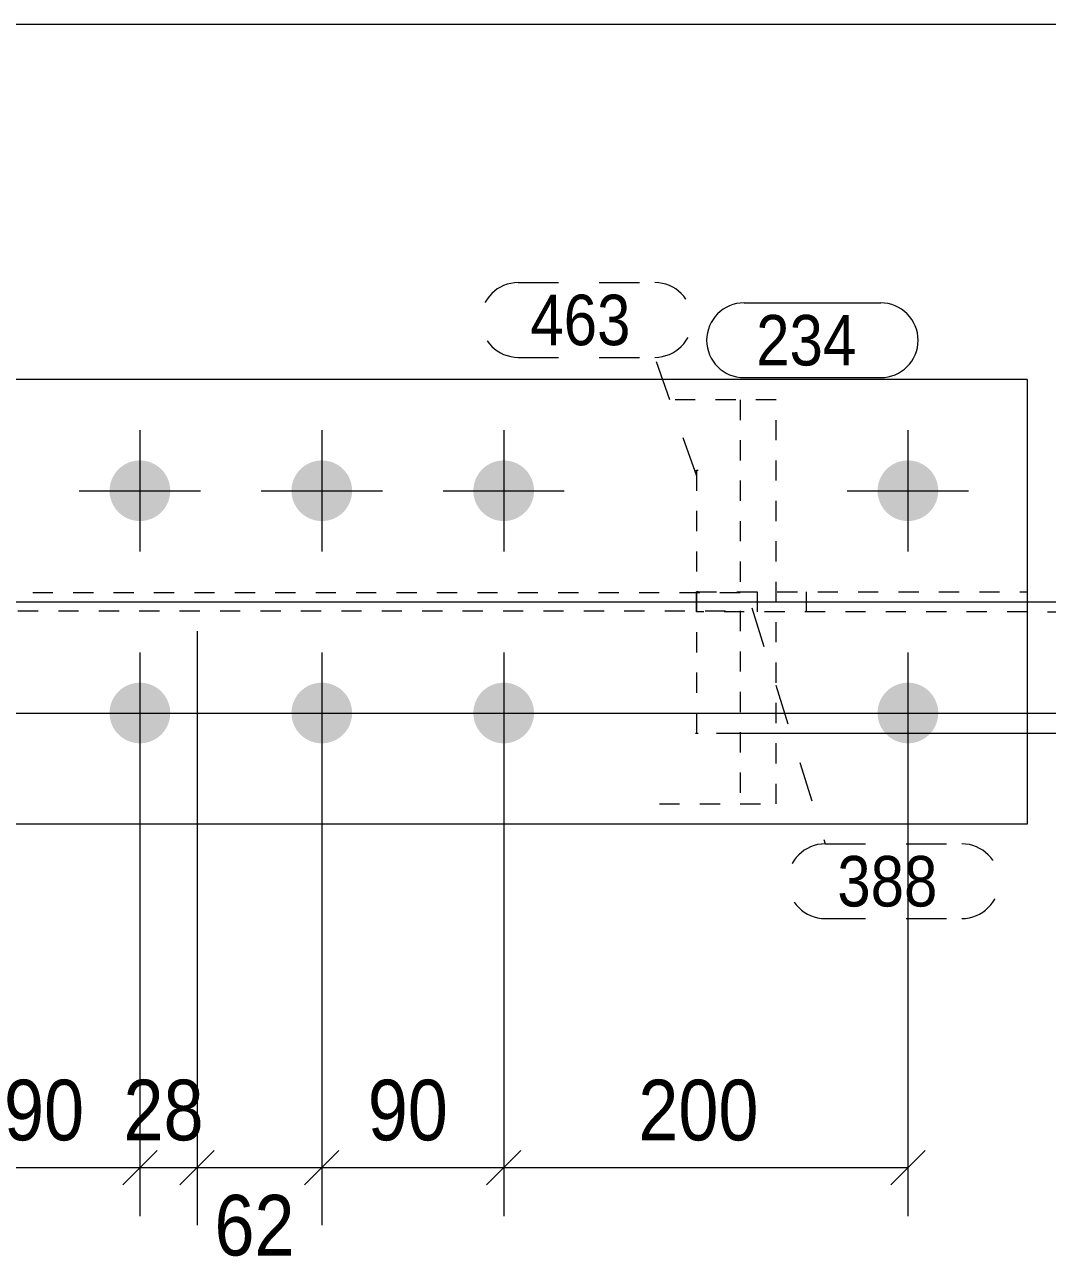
# Model space of a CAD drawing. Header units: millimetres. Extents: x 2 to 579, y 1 to 825.
# Drawn here: x 276.9 to 327.5, y 764 to 825 of the extents above; entities that cross this region are included whole.
import ezdxf

# ---------------------------------------------------------------- set-up
doc = ezdxf.new("R2010")
doc.units = ezdxf.units.MM
for name, pattern in [('XKITLINE00', [0]), ('XKITLINE01', [4, 1, -1, 1, -1]), ('XKITLINE02', [4, 2, -2]), ('XKITLINE03', [6, 3, -1, 1, -1])]:
    doc.linetypes.add(name, pattern=pattern)
for name, color, linetype, lineweight in [('Bolt', 3, 'Continuous', 0), ('Dimensions', 7, 'Continuous', 0), ('DrawingSheet', 5, 'Continuous', 0), ('Part', 2, 'Continuous', 0), ('PartMark', 7, 'Continuous', 0)]:
    doc.layers.add(name, color=color, linetype=linetype, lineweight=lineweight)
doc.styles.add('ARIAL', font='ARIAL.TTF')

# ---------------------------------------------------------------- blocks, each defined once
blk = doc.blocks.new('*A92')
at = {"layer": 'Bolt'}
for points in [[(282.608, 803.43), (282.645, 803.428), (282.681, 803.426), (282.718, 803.423), (282.755, 803.419), (282.791, 803.414), (282.827, 803.408), (282.864, 803.401), (282.9, 803.394), (282.935, 803.385), (282.971, 803.376), (283.006, 803.366), (283.041, 803.355), (283.076, 803.343), (283.111, 803.33), (283.145, 803.316), (283.179, 803.302), (283.212, 803.286), (283.245, 803.27), (283.278, 803.253), (283.31, 803.235), (283.342, 803.217), (283.373, 803.198), (283.404, 803.177), (283.435, 803.157), (283.465, 803.135), (283.494, 803.113), (283.523, 803.09), (283.551, 803.066), (283.578, 803.042), (283.605, 803.017), (283.632, 802.991), (283.657, 802.965), (283.682, 802.938), (283.707, 802.91), (283.73, 802.882), (283.753, 802.853), (283.776, 802.824), (283.797, 802.794), (283.818, 802.764), (283.838, 802.733), (283.858, 802.701), (283.876, 802.67), (283.894, 802.637), (283.911, 802.605), (283.927, 802.572), (283.942, 802.538), (283.957, 802.504), (283.97, 802.47), (283.983, 802.436), (283.995, 802.401), (284.006, 802.366), (284.017, 802.33), (284.026, 802.295), (284.035, 802.259), (284.042, 802.223), (284.049, 802.187), (284.055, 802.15), (284.06, 802.114), (284.064, 802.077), (284.067, 802.041), (284.069, 802.004), (284.07, 801.967), (284.071, 801.93), (284.07, 801.893), (284.069, 801.857), (284.067, 801.82), (284.064, 801.783), (284.06, 801.747), (284.055, 801.71), (284.049, 801.674), (284.042, 801.638), (284.035, 801.602), (284.026, 801.566), (284.017, 801.53), (284.006, 801.495), (283.995, 801.46), (283.983, 801.425), (283.97, 801.39), (283.957, 801.356), (283.942, 801.322), (283.927, 801.289), (283.911, 801.256), (283.894, 801.223), (283.876, 801.191), (283.858, 801.159), (283.838, 801.128), (283.818, 801.097), (283.797, 801.067), (283.776, 801.037), (283.753, 801.007), (283.73, 800.979), (283.707, 800.951), (283.682, 800.923), (283.657, 800.896), (283.632, 800.87), (283.605, 800.844), (283.578, 800.819), (283.551, 800.794), (283.523, 800.771), (283.494, 800.748), (283.465, 800.725), (283.435, 800.704), (283.404, 800.683), (283.373, 800.663), (283.342, 800.644), (283.31, 800.625), (283.278, 800.607), (283.245, 800.59), (283.212, 800.574), (283.179, 800.559), (283.145, 800.544), (283.111, 800.531), (283.076, 800.518), (283.041, 800.506), (283.006, 800.495), (282.971, 800.485), (282.935, 800.475), (282.9, 800.467), (282.864, 800.459), (282.827, 800.452), (282.791, 800.447), (282.755, 800.442), (282.718, 800.438), (282.681, 800.434), (282.645, 800.432), (282.608, 800.431), (282.571, 800.43), (282.534, 800.431), (282.497, 800.432), (282.461, 800.434), (282.424, 800.438), (282.387, 800.442), (282.351, 800.447), (282.315, 800.452), (282.278, 800.459), (282.242, 800.467), (282.206, 800.475), (282.171, 800.485), (282.136, 800.495), (282.1, 800.506), (282.066, 800.518), (282.031, 800.531), (281.997, 800.544), (281.963, 800.559), (281.93, 800.574), (281.897, 800.59), (281.864, 800.607), (281.832, 800.625), (281.8, 800.644), (281.768, 800.663), (281.738, 800.683), (281.707, 800.704), (281.677, 800.725), (281.648, 800.748), (281.619, 800.771), (281.591, 800.794), (281.564, 800.819), (281.537, 800.844), (281.51, 800.87), (281.485, 800.896), (281.46, 800.923), (281.435, 800.951), (281.411, 800.979), (281.388, 801.007), (281.366, 801.037), (281.345, 801.067), (281.324, 801.097), (281.304, 801.128), (281.284, 801.159), (281.266, 801.191), (281.248, 801.223), (281.231, 801.256), (281.215, 801.289), (281.2, 801.322), (281.185, 801.356), (281.171, 801.39), (281.159, 801.425), (281.147, 801.46), (281.136, 801.495), (281.125, 801.53), (281.116, 801.566), (281.107, 801.602), (281.1, 801.638), (281.093, 801.674), (281.087, 801.71), (281.082, 801.747), (281.078, 801.783), (281.075, 801.82), (281.073, 801.857), (281.071, 801.893), (281.071, 801.93), (281.071, 801.967), (281.073, 802.004), (281.075, 802.041), (281.078, 802.077), (281.082, 802.114), (281.087, 802.15), (281.093, 802.187), (281.1, 802.223), (281.107, 802.259), (281.116, 802.295), (281.125, 802.33), (281.136, 802.366), (281.147, 802.401), (281.159, 802.436), (281.171, 802.47), (281.185, 802.504), (281.2, 802.538), (281.215, 802.572), (281.231, 802.605), (281.248, 802.637), (281.266, 802.67), (281.284, 802.701), (281.304, 802.733), (281.324, 802.764), (281.345, 802.794), (281.366, 802.824), (281.388, 802.853), (281.411, 802.882), (281.435, 802.91), (281.46, 802.938), (281.485, 802.965), (281.51, 802.991), (281.537, 803.017), (281.564, 803.042), (281.591, 803.066), (281.619, 803.09), (281.648, 803.113), (281.677, 803.135), (281.707, 803.157), (281.738, 803.177), (281.768, 803.198), (281.8, 803.217), (281.832, 803.235), (281.864, 803.253), (281.897, 803.27), (281.93, 803.286), (281.963, 803.302), (281.997, 803.316), (282.031, 803.33), (282.066, 803.343), (282.1, 803.355), (282.136, 803.366), (282.171, 803.376), (282.206, 803.385), (282.242, 803.394), (282.278, 803.401), (282.315, 803.408), (282.351, 803.414), (282.387, 803.419), (282.424, 803.423), (282.461, 803.426), (282.497, 803.428), (282.534, 803.43), (282.571, 803.43)], [(291.608, 803.43), (291.645, 803.428), (291.681, 803.426), (291.718, 803.423), (291.755, 803.419), (291.791, 803.414), (291.827, 803.408), (291.864, 803.401), (291.9, 803.394), (291.935, 803.385), (291.971, 803.376), (292.006, 803.366), (292.041, 803.355), (292.076, 803.343), (292.111, 803.33), (292.145, 803.316), (292.179, 803.302), (292.212, 803.286), (292.245, 803.27), (292.278, 803.253), (292.31, 803.235), (292.342, 803.217), (292.373, 803.198), (292.404, 803.177), (292.435, 803.157), (292.465, 803.135), (292.494, 803.113), (292.523, 803.09), (292.551, 803.066), (292.578, 803.042), (292.605, 803.017), (292.632, 802.991), (292.657, 802.965), (292.682, 802.938), (292.707, 802.91), (292.73, 802.882), (292.753, 802.853), (292.776, 802.824), (292.797, 802.794), (292.818, 802.764), (292.838, 802.733), (292.858, 802.701), (292.876, 802.67), (292.894, 802.637), (292.911, 802.605), (292.927, 802.572), (292.942, 802.538), (292.957, 802.504), (292.97, 802.47), (292.983, 802.436), (292.995, 802.401), (293.006, 802.366), (293.017, 802.33), (293.026, 802.295), (293.035, 802.259), (293.042, 802.223), (293.049, 802.187), (293.055, 802.15), (293.06, 802.114), (293.064, 802.077), (293.067, 802.041), (293.069, 802.004), (293.07, 801.967), (293.071, 801.93), (293.07, 801.893), (293.069, 801.857), (293.067, 801.82), (293.064, 801.783), (293.06, 801.747), (293.055, 801.71), (293.049, 801.674), (293.042, 801.638), (293.035, 801.602), (293.026, 801.566), (293.017, 801.53), (293.006, 801.495), (292.995, 801.46), (292.983, 801.425), (292.97, 801.39), (292.957, 801.356), (292.942, 801.322), (292.927, 801.289), (292.911, 801.256), (292.894, 801.223), (292.876, 801.191), (292.858, 801.159), (292.838, 801.128), (292.818, 801.097), (292.797, 801.067), (292.776, 801.037), (292.753, 801.007), (292.73, 800.979), (292.707, 800.951), (292.682, 800.923), (292.657, 800.896), (292.632, 800.87), (292.605, 800.844), (292.578, 800.819), (292.551, 800.794), (292.523, 800.771), (292.494, 800.748), (292.465, 800.725), (292.435, 800.704), (292.404, 800.683), (292.373, 800.663), (292.342, 800.644), (292.31, 800.625), (292.278, 800.607), (292.245, 800.59), (292.212, 800.574), (292.179, 800.559), (292.145, 800.544), (292.111, 800.531), (292.076, 800.518), (292.041, 800.506), (292.006, 800.495), (291.971, 800.485), (291.935, 800.475), (291.9, 800.467), (291.864, 800.459), (291.827, 800.452), (291.791, 800.447), (291.755, 800.442), (291.718, 800.438), (291.681, 800.434), (291.645, 800.432), (291.608, 800.431), (291.571, 800.43), (291.534, 800.431), (291.497, 800.432), (291.461, 800.434), (291.424, 800.438), (291.387, 800.442), (291.351, 800.447), (291.315, 800.452), (291.278, 800.459), (291.242, 800.467), (291.206, 800.475), (291.171, 800.485), (291.136, 800.495), (291.1, 800.506), (291.066, 800.518), (291.031, 800.531), (290.997, 800.544), (290.963, 800.559), (290.93, 800.574), (290.897, 800.59), (290.864, 800.607), (290.832, 800.625), (290.8, 800.644), (290.768, 800.663), (290.738, 800.683), (290.707, 800.704), (290.677, 800.725), (290.648, 800.748), (290.619, 800.771), (290.591, 800.794), (290.564, 800.819), (290.537, 800.844), (290.51, 800.87), (290.485, 800.896), (290.46, 800.923), (290.435, 800.951), (290.411, 800.979), (290.388, 801.007), (290.366, 801.037), (290.345, 801.067), (290.324, 801.097), (290.304, 801.128), (290.284, 801.159), (290.266, 801.191), (290.248, 801.223), (290.231, 801.256), (290.215, 801.289), (290.2, 801.322), (290.185, 801.356), (290.171, 801.39), (290.159, 801.425), (290.147, 801.46), (290.136, 801.495), (290.125, 801.53), (290.116, 801.566), (290.107, 801.602), (290.1, 801.638), (290.093, 801.674), (290.087, 801.71), (290.082, 801.747), (290.078, 801.783), (290.075, 801.82), (290.073, 801.857), (290.071, 801.893), (290.071, 801.93), (290.071, 801.967), (290.073, 802.004), (290.075, 802.041), (290.078, 802.077), (290.082, 802.114), (290.087, 802.15), (290.093, 802.187), (290.1, 802.223), (290.107, 802.259), (290.116, 802.295), (290.125, 802.33), (290.136, 802.366), (290.147, 802.401), (290.159, 802.436), (290.171, 802.47), (290.185, 802.504), (290.2, 802.538), (290.215, 802.572), (290.231, 802.605), (290.248, 802.637), (290.266, 802.67), (290.284, 802.701), (290.304, 802.733), (290.324, 802.764), (290.345, 802.794), (290.366, 802.824), (290.388, 802.853), (290.411, 802.882), (290.435, 802.91), (290.46, 802.938), (290.485, 802.965), (290.51, 802.991), (290.537, 803.017), (290.564, 803.042), (290.591, 803.066), (290.619, 803.09), (290.648, 803.113), (290.677, 803.135), (290.707, 803.157), (290.738, 803.177), (290.768, 803.198), (290.8, 803.217), (290.832, 803.235), (290.864, 803.253), (290.897, 803.27), (290.93, 803.286), (290.963, 803.302), (290.997, 803.316), (291.031, 803.33), (291.066, 803.343), (291.1, 803.355), (291.136, 803.366), (291.171, 803.376), (291.206, 803.385), (291.242, 803.394), (291.278, 803.401), (291.315, 803.408), (291.351, 803.414), (291.387, 803.419), (291.424, 803.423), (291.461, 803.426), (291.497, 803.428), (291.534, 803.43), (291.571, 803.43)], [(300.608, 803.43), (300.645, 803.428), (300.681, 803.426), (300.718, 803.423), (300.755, 803.419), (300.791, 803.414), (300.827, 803.408), (300.864, 803.401), (300.9, 803.394), (300.935, 803.385), (300.971, 803.376), (301.006, 803.366), (301.041, 803.355), (301.076, 803.343), (301.111, 803.33), (301.145, 803.316), (301.179, 803.302), (301.212, 803.286), (301.245, 803.27), (301.278, 803.253), (301.31, 803.235), (301.342, 803.217), (301.373, 803.198), (301.404, 803.177), (301.435, 803.157), (301.465, 803.135), (301.494, 803.113), (301.523, 803.09), (301.551, 803.066), (301.578, 803.042), (301.605, 803.017), (301.632, 802.991), (301.657, 802.965), (301.682, 802.938), (301.707, 802.91), (301.73, 802.882), (301.753, 802.853), (301.776, 802.824), (301.797, 802.794), (301.818, 802.764), (301.838, 802.733), (301.858, 802.701), (301.876, 802.67), (301.894, 802.637), (301.911, 802.605), (301.927, 802.572), (301.942, 802.538), (301.957, 802.504), (301.97, 802.47), (301.983, 802.436), (301.995, 802.401), (302.006, 802.366), (302.017, 802.33), (302.026, 802.295), (302.035, 802.259), (302.042, 802.223), (302.049, 802.187), (302.055, 802.15), (302.06, 802.114), (302.064, 802.077), (302.067, 802.041), (302.069, 802.004), (302.07, 801.967), (302.071, 801.93), (302.07, 801.893), (302.069, 801.857), (302.067, 801.82), (302.064, 801.783), (302.06, 801.747), (302.055, 801.71), (302.049, 801.674), (302.042, 801.638), (302.035, 801.602), (302.026, 801.566), (302.017, 801.53), (302.006, 801.495), (301.995, 801.46), (301.983, 801.425), (301.97, 801.39), (301.957, 801.356), (301.942, 801.322), (301.927, 801.289), (301.911, 801.256), (301.894, 801.223), (301.876, 801.191), (301.858, 801.159), (301.838, 801.128), (301.818, 801.097), (301.797, 801.067), (301.776, 801.037), (301.753, 801.007), (301.73, 800.979), (301.707, 800.951), (301.682, 800.923), (301.657, 800.896), (301.632, 800.87), (301.605, 800.844), (301.578, 800.819), (301.551, 800.794), (301.523, 800.771), (301.494, 800.748), (301.465, 800.725), (301.435, 800.704), (301.404, 800.683), (301.373, 800.663), (301.342, 800.644), (301.31, 800.625), (301.278, 800.607), (301.245, 800.59), (301.212, 800.574), (301.179, 800.559), (301.145, 800.544), (301.111, 800.531), (301.076, 800.518), (301.041, 800.506), (301.006, 800.495), (300.971, 800.485), (300.935, 800.475), (300.9, 800.467), (300.864, 800.459), (300.827, 800.452), (300.791, 800.447), (300.755, 800.442), (300.718, 800.438), (300.681, 800.434), (300.645, 800.432), (300.608, 800.431), (300.571, 800.43), (300.534, 800.431), (300.497, 800.432), (300.461, 800.434), (300.424, 800.438), (300.387, 800.442), (300.351, 800.447), (300.315, 800.452), (300.278, 800.459), (300.242, 800.467), (300.206, 800.475), (300.171, 800.485), (300.136, 800.495), (300.1, 800.506), (300.066, 800.518), (300.031, 800.531), (299.997, 800.544), (299.963, 800.559), (299.93, 800.574), (299.897, 800.59), (299.864, 800.607), (299.832, 800.625), (299.8, 800.644), (299.768, 800.663), (299.738, 800.683), (299.707, 800.704), (299.677, 800.725), (299.648, 800.748), (299.619, 800.771), (299.591, 800.794), (299.564, 800.819), (299.537, 800.844), (299.51, 800.87), (299.485, 800.896), (299.46, 800.923), (299.435, 800.951), (299.411, 800.979), (299.388, 801.007), (299.366, 801.037), (299.345, 801.067), (299.324, 801.097), (299.304, 801.128), (299.284, 801.159), (299.266, 801.191), (299.248, 801.223), (299.231, 801.256), (299.215, 801.289), (299.2, 801.322), (299.185, 801.356), (299.171, 801.39), (299.159, 801.425), (299.147, 801.46), (299.136, 801.495), (299.125, 801.53), (299.116, 801.566), (299.107, 801.602), (299.1, 801.638), (299.093, 801.674), (299.087, 801.71), (299.082, 801.747), (299.078, 801.783), (299.075, 801.82), (299.073, 801.857), (299.071, 801.893), (299.071, 801.93), (299.071, 801.967), (299.073, 802.004), (299.075, 802.041), (299.078, 802.077), (299.082, 802.114), (299.087, 802.15), (299.093, 802.187), (299.1, 802.223), (299.107, 802.259), (299.116, 802.295), (299.125, 802.33), (299.136, 802.366), (299.147, 802.401), (299.159, 802.436), (299.171, 802.47), (299.185, 802.504), (299.2, 802.538), (299.215, 802.572), (299.231, 802.605), (299.248, 802.637), (299.266, 802.67), (299.284, 802.701), (299.304, 802.733), (299.324, 802.764), (299.345, 802.794), (299.366, 802.824), (299.388, 802.853), (299.411, 802.882), (299.435, 802.91), (299.46, 802.938), (299.485, 802.965), (299.51, 802.991), (299.537, 803.017), (299.564, 803.042), (299.591, 803.066), (299.619, 803.09), (299.648, 803.113), (299.677, 803.135), (299.707, 803.157), (299.738, 803.177), (299.768, 803.198), (299.8, 803.217), (299.832, 803.235), (299.864, 803.253), (299.897, 803.27), (299.93, 803.286), (299.963, 803.302), (299.997, 803.316), (300.031, 803.33), (300.066, 803.343), (300.1, 803.355), (300.136, 803.366), (300.171, 803.376), (300.206, 803.385), (300.242, 803.394), (300.278, 803.401), (300.315, 803.408), (300.351, 803.414), (300.387, 803.419), (300.424, 803.423), (300.461, 803.426), (300.497, 803.428), (300.534, 803.43), (300.571, 803.43)], [(320.608, 803.43), (320.645, 803.428), (320.681, 803.426), (320.718, 803.423), (320.755, 803.419), (320.791, 803.414), (320.827, 803.408), (320.864, 803.401), (320.9, 803.394), (320.935, 803.385), (320.971, 803.376), (321.006, 803.366), (321.041, 803.355), (321.076, 803.343), (321.111, 803.33), (321.145, 803.316), (321.179, 803.302), (321.212, 803.286), (321.245, 803.27), (321.278, 803.253), (321.31, 803.235), (321.342, 803.217), (321.373, 803.198), (321.404, 803.177), (321.435, 803.157), (321.465, 803.135), (321.494, 803.113), (321.523, 803.09), (321.551, 803.066), (321.578, 803.042), (321.605, 803.017), (321.632, 802.991), (321.657, 802.965), (321.682, 802.938), (321.707, 802.91), (321.73, 802.882), (321.753, 802.853), (321.776, 802.824), (321.797, 802.794), (321.818, 802.764), (321.838, 802.733), (321.858, 802.701), (321.876, 802.67), (321.894, 802.637), (321.911, 802.605), (321.927, 802.572), (321.942, 802.538), (321.957, 802.504), (321.97, 802.47), (321.983, 802.436), (321.995, 802.401), (322.006, 802.366), (322.017, 802.33), (322.026, 802.295), (322.035, 802.259), (322.042, 802.223), (322.049, 802.187), (322.055, 802.15), (322.06, 802.114), (322.064, 802.077), (322.067, 802.041), (322.069, 802.004), (322.07, 801.967), (322.071, 801.93), (322.07, 801.893), (322.069, 801.857), (322.067, 801.82), (322.064, 801.783), (322.06, 801.747), (322.055, 801.71), (322.049, 801.674), (322.042, 801.638), (322.035, 801.602), (322.026, 801.566), (322.017, 801.53), (322.006, 801.495), (321.995, 801.46), (321.983, 801.425), (321.97, 801.39), (321.957, 801.356), (321.942, 801.322), (321.927, 801.289), (321.911, 801.256), (321.894, 801.223), (321.876, 801.191), (321.858, 801.159), (321.838, 801.128), (321.818, 801.097), (321.797, 801.067), (321.776, 801.037), (321.753, 801.007), (321.73, 800.979), (321.707, 800.951), (321.682, 800.923), (321.657, 800.896), (321.632, 800.87), (321.605, 800.844), (321.578, 800.819), (321.551, 800.794), (321.523, 800.771), (321.494, 800.748), (321.465, 800.725), (321.435, 800.704), (321.404, 800.683), (321.373, 800.663), (321.342, 800.644), (321.31, 800.625), (321.278, 800.607), (321.245, 800.59), (321.212, 800.574), (321.179, 800.559), (321.145, 800.544), (321.111, 800.531), (321.076, 800.518), (321.041, 800.506), (321.006, 800.495), (320.971, 800.485), (320.935, 800.475), (320.9, 800.467), (320.864, 800.459), (320.827, 800.452), (320.791, 800.447), (320.755, 800.442), (320.718, 800.438), (320.681, 800.434), (320.645, 800.432), (320.608, 800.431), (320.571, 800.43), (320.534, 800.431), (320.497, 800.432), (320.461, 800.434), (320.424, 800.438), (320.387, 800.442), (320.351, 800.447), (320.315, 800.452), (320.278, 800.459), (320.242, 800.467), (320.206, 800.475), (320.171, 800.485), (320.136, 800.495), (320.1, 800.506), (320.066, 800.518), (320.031, 800.531), (319.997, 800.544), (319.963, 800.559), (319.93, 800.574), (319.897, 800.59), (319.864, 800.607), (319.832, 800.625), (319.8, 800.644), (319.768, 800.663), (319.738, 800.683), (319.707, 800.704), (319.677, 800.725), (319.648, 800.748), (319.619, 800.771), (319.591, 800.794), (319.564, 800.819), (319.537, 800.844), (319.51, 800.87), (319.485, 800.896), (319.46, 800.923), (319.435, 800.951), (319.411, 800.979), (319.388, 801.007), (319.366, 801.037), (319.345, 801.067), (319.324, 801.097), (319.304, 801.128), (319.284, 801.159), (319.266, 801.191), (319.248, 801.223), (319.231, 801.256), (319.215, 801.289), (319.2, 801.322), (319.185, 801.356), (319.171, 801.39), (319.159, 801.425), (319.147, 801.46), (319.136, 801.495), (319.125, 801.53), (319.116, 801.566), (319.107, 801.602), (319.1, 801.638), (319.093, 801.674), (319.087, 801.71), (319.082, 801.747), (319.078, 801.783), (319.075, 801.82), (319.073, 801.857), (319.071, 801.893), (319.071, 801.93), (319.071, 801.967), (319.073, 802.004), (319.075, 802.041), (319.078, 802.077), (319.082, 802.114), (319.087, 802.15), (319.093, 802.187), (319.1, 802.223), (319.107, 802.259), (319.116, 802.295), (319.125, 802.33), (319.136, 802.366), (319.147, 802.401), (319.159, 802.436), (319.171, 802.47), (319.185, 802.504), (319.2, 802.538), (319.215, 802.572), (319.231, 802.605), (319.248, 802.637), (319.266, 802.67), (319.284, 802.701), (319.304, 802.733), (319.324, 802.764), (319.345, 802.794), (319.366, 802.824), (319.388, 802.853), (319.411, 802.882), (319.435, 802.91), (319.46, 802.938), (319.485, 802.965), (319.51, 802.991), (319.537, 803.017), (319.564, 803.042), (319.591, 803.066), (319.619, 803.09), (319.648, 803.113), (319.677, 803.135), (319.707, 803.157), (319.738, 803.177), (319.768, 803.198), (319.8, 803.217), (319.832, 803.235), (319.864, 803.253), (319.897, 803.27), (319.93, 803.286), (319.963, 803.302), (319.997, 803.316), (320.031, 803.33), (320.066, 803.343), (320.1, 803.355), (320.136, 803.366), (320.171, 803.376), (320.206, 803.385), (320.242, 803.394), (320.278, 803.401), (320.315, 803.408), (320.351, 803.414), (320.387, 803.419), (320.424, 803.423), (320.461, 803.426), (320.497, 803.428), (320.534, 803.43), (320.571, 803.43)], [(282.608, 792.43), (282.645, 792.428), (282.681, 792.426), (282.718, 792.423), (282.755, 792.419), (282.791, 792.414), (282.827, 792.408), (282.864, 792.401), (282.9, 792.394), (282.935, 792.385), (282.971, 792.376), (283.006, 792.366), (283.041, 792.355), (283.076, 792.343), (283.111, 792.33), (283.145, 792.316), (283.179, 792.302), (283.212, 792.286), (283.245, 792.27), (283.278, 792.253), (283.31, 792.235), (283.342, 792.217), (283.373, 792.198), (283.404, 792.177), (283.435, 792.157), (283.465, 792.135), (283.494, 792.113), (283.523, 792.09), (283.551, 792.066), (283.578, 792.042), (283.605, 792.017), (283.632, 791.991), (283.657, 791.965), (283.682, 791.938), (283.707, 791.91), (283.73, 791.882), (283.753, 791.853), (283.776, 791.824), (283.797, 791.794), (283.818, 791.764), (283.838, 791.733), (283.858, 791.701), (283.876, 791.67), (283.894, 791.637), (283.911, 791.605), (283.927, 791.572), (283.942, 791.538), (283.957, 791.504), (283.97, 791.47), (283.983, 791.436), (283.995, 791.401), (284.006, 791.366), (284.017, 791.33), (284.026, 791.295), (284.035, 791.259), (284.042, 791.223), (284.049, 791.187), (284.055, 791.15), (284.06, 791.114), (284.064, 791.077), (284.067, 791.041), (284.069, 791.004), (284.07, 790.967), (284.071, 790.93), (284.07, 790.893), (284.069, 790.857), (284.067, 790.82), (284.064, 790.783), (284.06, 790.747), (284.055, 790.71), (284.049, 790.674), (284.042, 790.638), (284.035, 790.602), (284.026, 790.566), (284.017, 790.53), (284.006, 790.495), (283.995, 790.46), (283.983, 790.425), (283.97, 790.39), (283.957, 790.356), (283.942, 790.322), (283.927, 790.289), (283.911, 790.256), (283.894, 790.223), (283.876, 790.191), (283.858, 790.159), (283.838, 790.128), (283.818, 790.097), (283.797, 790.067), (283.776, 790.037), (283.753, 790.007), (283.73, 789.979), (283.707, 789.951), (283.682, 789.923), (283.657, 789.896), (283.632, 789.87), (283.605, 789.844), (283.578, 789.819), (283.551, 789.794), (283.523, 789.771), (283.494, 789.748), (283.465, 789.725), (283.435, 789.704), (283.404, 789.683), (283.373, 789.663), (283.342, 789.644), (283.31, 789.625), (283.278, 789.607), (283.245, 789.59), (283.212, 789.574), (283.179, 789.559), (283.145, 789.544), (283.111, 789.531), (283.076, 789.518), (283.041, 789.506), (283.006, 789.495), (282.971, 789.485), (282.935, 789.475), (282.9, 789.467), (282.864, 789.459), (282.827, 789.452), (282.791, 789.447), (282.755, 789.442), (282.718, 789.438), (282.681, 789.434), (282.645, 789.432), (282.608, 789.431), (282.571, 789.43), (282.534, 789.431), (282.497, 789.432), (282.461, 789.434), (282.424, 789.438), (282.387, 789.442), (282.351, 789.447), (282.315, 789.452), (282.278, 789.459), (282.242, 789.467), (282.206, 789.475), (282.171, 789.485), (282.136, 789.495), (282.1, 789.506), (282.066, 789.518), (282.031, 789.531), (281.997, 789.544), (281.963, 789.559), (281.93, 789.574), (281.897, 789.59), (281.864, 789.607), (281.832, 789.625), (281.8, 789.644), (281.768, 789.663), (281.738, 789.683), (281.707, 789.704), (281.677, 789.725), (281.648, 789.748), (281.619, 789.771), (281.591, 789.794), (281.564, 789.819), (281.537, 789.844), (281.51, 789.87), (281.485, 789.896), (281.46, 789.923), (281.435, 789.951), (281.411, 789.979), (281.388, 790.007), (281.366, 790.037), (281.345, 790.067), (281.324, 790.097), (281.304, 790.128), (281.284, 790.159), (281.266, 790.191), (281.248, 790.223), (281.231, 790.256), (281.215, 790.289), (281.2, 790.322), (281.185, 790.356), (281.171, 790.39), (281.159, 790.425), (281.147, 790.46), (281.136, 790.495), (281.125, 790.53), (281.116, 790.566), (281.107, 790.602), (281.1, 790.638), (281.093, 790.674), (281.087, 790.71), (281.082, 790.747), (281.078, 790.783), (281.075, 790.82), (281.073, 790.857), (281.071, 790.893), (281.071, 790.93), (281.071, 790.967), (281.073, 791.004), (281.075, 791.041), (281.078, 791.077), (281.082, 791.114), (281.087, 791.15), (281.093, 791.187), (281.1, 791.223), (281.107, 791.259), (281.116, 791.295), (281.125, 791.33), (281.136, 791.366), (281.147, 791.401), (281.159, 791.436), (281.171, 791.47), (281.185, 791.504), (281.2, 791.538), (281.215, 791.572), (281.231, 791.605), (281.248, 791.637), (281.266, 791.67), (281.284, 791.701), (281.304, 791.733), (281.324, 791.764), (281.345, 791.794), (281.366, 791.824), (281.388, 791.853), (281.411, 791.882), (281.435, 791.91), (281.46, 791.938), (281.485, 791.965), (281.51, 791.991), (281.537, 792.017), (281.564, 792.042), (281.591, 792.066), (281.619, 792.09), (281.648, 792.113), (281.677, 792.135), (281.707, 792.157), (281.738, 792.177), (281.768, 792.198), (281.8, 792.217), (281.832, 792.235), (281.864, 792.253), (281.897, 792.27), (281.93, 792.286), (281.963, 792.302), (281.997, 792.316), (282.031, 792.33), (282.066, 792.343), (282.1, 792.355), (282.136, 792.366), (282.171, 792.376), (282.206, 792.385), (282.242, 792.394), (282.278, 792.401), (282.315, 792.408), (282.351, 792.414), (282.387, 792.419), (282.424, 792.423), (282.461, 792.426), (282.497, 792.428), (282.534, 792.43), (282.571, 792.43)], [(291.608, 792.43), (291.645, 792.428), (291.681, 792.426), (291.718, 792.423), (291.755, 792.419), (291.791, 792.414), (291.827, 792.408), (291.864, 792.401), (291.9, 792.394), (291.935, 792.385), (291.971, 792.376), (292.006, 792.366), (292.041, 792.355), (292.076, 792.343), (292.111, 792.33), (292.145, 792.316), (292.179, 792.302), (292.212, 792.286), (292.245, 792.27), (292.278, 792.253), (292.31, 792.235), (292.342, 792.217), (292.373, 792.198), (292.404, 792.177), (292.435, 792.157), (292.465, 792.135), (292.494, 792.113), (292.523, 792.09), (292.551, 792.066), (292.578, 792.042), (292.605, 792.017), (292.632, 791.991), (292.657, 791.965), (292.682, 791.938), (292.707, 791.91), (292.73, 791.882), (292.753, 791.853), (292.776, 791.824), (292.797, 791.794), (292.818, 791.764), (292.838, 791.733), (292.858, 791.701), (292.876, 791.67), (292.894, 791.637), (292.911, 791.605), (292.927, 791.572), (292.942, 791.538), (292.957, 791.504), (292.97, 791.47), (292.983, 791.436), (292.995, 791.401), (293.006, 791.366), (293.017, 791.33), (293.026, 791.295), (293.035, 791.259), (293.042, 791.223), (293.049, 791.187), (293.055, 791.15), (293.06, 791.114), (293.064, 791.077), (293.067, 791.041), (293.069, 791.004), (293.07, 790.967), (293.071, 790.93), (293.07, 790.893), (293.069, 790.857), (293.067, 790.82), (293.064, 790.783), (293.06, 790.747), (293.055, 790.71), (293.049, 790.674), (293.042, 790.638), (293.035, 790.602), (293.026, 790.566), (293.017, 790.53), (293.006, 790.495), (292.995, 790.46), (292.983, 790.425), (292.97, 790.39), (292.957, 790.356), (292.942, 790.322), (292.927, 790.289), (292.911, 790.256), (292.894, 790.223), (292.876, 790.191), (292.858, 790.159), (292.838, 790.128), (292.818, 790.097), (292.797, 790.067), (292.776, 790.037), (292.753, 790.007), (292.73, 789.979), (292.707, 789.951), (292.682, 789.923), (292.657, 789.896), (292.632, 789.87), (292.605, 789.844), (292.578, 789.819), (292.551, 789.794), (292.523, 789.771), (292.494, 789.748), (292.465, 789.725), (292.435, 789.704), (292.404, 789.683), (292.373, 789.663), (292.342, 789.644), (292.31, 789.625), (292.278, 789.607), (292.245, 789.59), (292.212, 789.574), (292.179, 789.559), (292.145, 789.544), (292.111, 789.531), (292.076, 789.518), (292.041, 789.506), (292.006, 789.495), (291.971, 789.485), (291.935, 789.475), (291.9, 789.467), (291.864, 789.459), (291.827, 789.452), (291.791, 789.447), (291.755, 789.442), (291.718, 789.438), (291.681, 789.434), (291.645, 789.432), (291.608, 789.431), (291.571, 789.43), (291.534, 789.431), (291.497, 789.432), (291.461, 789.434), (291.424, 789.438), (291.387, 789.442), (291.351, 789.447), (291.315, 789.452), (291.278, 789.459), (291.242, 789.467), (291.206, 789.475), (291.171, 789.485), (291.136, 789.495), (291.1, 789.506), (291.066, 789.518), (291.031, 789.531), (290.997, 789.544), (290.963, 789.559), (290.93, 789.574), (290.897, 789.59), (290.864, 789.607), (290.832, 789.625), (290.8, 789.644), (290.768, 789.663), (290.738, 789.683), (290.707, 789.704), (290.677, 789.725), (290.648, 789.748), (290.619, 789.771), (290.591, 789.794), (290.564, 789.819), (290.537, 789.844), (290.51, 789.87), (290.485, 789.896), (290.46, 789.923), (290.435, 789.951), (290.411, 789.979), (290.388, 790.007), (290.366, 790.037), (290.345, 790.067), (290.324, 790.097), (290.304, 790.128), (290.284, 790.159), (290.266, 790.191), (290.248, 790.223), (290.231, 790.256), (290.215, 790.289), (290.2, 790.322), (290.185, 790.356), (290.171, 790.39), (290.159, 790.425), (290.147, 790.46), (290.136, 790.495), (290.125, 790.53), (290.116, 790.566), (290.107, 790.602), (290.1, 790.638), (290.093, 790.674), (290.087, 790.71), (290.082, 790.747), (290.078, 790.783), (290.075, 790.82), (290.073, 790.857), (290.071, 790.893), (290.071, 790.93), (290.071, 790.967), (290.073, 791.004), (290.075, 791.041), (290.078, 791.077), (290.082, 791.114), (290.087, 791.15), (290.093, 791.187), (290.1, 791.223), (290.107, 791.259), (290.116, 791.295), (290.125, 791.33), (290.136, 791.366), (290.147, 791.401), (290.159, 791.436), (290.171, 791.47), (290.185, 791.504), (290.2, 791.538), (290.215, 791.572), (290.231, 791.605), (290.248, 791.637), (290.266, 791.67), (290.284, 791.701), (290.304, 791.733), (290.324, 791.764), (290.345, 791.794), (290.366, 791.824), (290.388, 791.853), (290.411, 791.882), (290.435, 791.91), (290.46, 791.938), (290.485, 791.965), (290.51, 791.991), (290.537, 792.017), (290.564, 792.042), (290.591, 792.066), (290.619, 792.09), (290.648, 792.113), (290.677, 792.135), (290.707, 792.157), (290.738, 792.177), (290.768, 792.198), (290.8, 792.217), (290.832, 792.235), (290.864, 792.253), (290.897, 792.27), (290.93, 792.286), (290.963, 792.302), (290.997, 792.316), (291.031, 792.33), (291.066, 792.343), (291.1, 792.355), (291.136, 792.366), (291.171, 792.376), (291.206, 792.385), (291.242, 792.394), (291.278, 792.401), (291.315, 792.408), (291.351, 792.414), (291.387, 792.419), (291.424, 792.423), (291.461, 792.426), (291.497, 792.428), (291.534, 792.43), (291.571, 792.43)], [(300.608, 792.43), (300.645, 792.428), (300.681, 792.426), (300.718, 792.423), (300.755, 792.419), (300.791, 792.414), (300.827, 792.408), (300.864, 792.401), (300.9, 792.394), (300.935, 792.385), (300.971, 792.376), (301.006, 792.366), (301.041, 792.355), (301.076, 792.343), (301.111, 792.33), (301.145, 792.316), (301.179, 792.302), (301.212, 792.286), (301.245, 792.27), (301.278, 792.253), (301.31, 792.235), (301.342, 792.217), (301.373, 792.198), (301.404, 792.177), (301.435, 792.157), (301.465, 792.135), (301.494, 792.113), (301.523, 792.09), (301.551, 792.066), (301.578, 792.042), (301.605, 792.017), (301.632, 791.991), (301.657, 791.965), (301.682, 791.938), (301.707, 791.91), (301.73, 791.882), (301.753, 791.853), (301.776, 791.824), (301.797, 791.794), (301.818, 791.764), (301.838, 791.733), (301.858, 791.701), (301.876, 791.67), (301.894, 791.637), (301.911, 791.605), (301.927, 791.572), (301.942, 791.538), (301.957, 791.504), (301.97, 791.47), (301.983, 791.436), (301.995, 791.401), (302.006, 791.366), (302.017, 791.33), (302.026, 791.295), (302.035, 791.259), (302.042, 791.223), (302.049, 791.187), (302.055, 791.15), (302.06, 791.114), (302.064, 791.077), (302.067, 791.041), (302.069, 791.004), (302.07, 790.967), (302.071, 790.93), (302.07, 790.893), (302.069, 790.857), (302.067, 790.82), (302.064, 790.783), (302.06, 790.747), (302.055, 790.71), (302.049, 790.674), (302.042, 790.638), (302.035, 790.602), (302.026, 790.566), (302.017, 790.53), (302.006, 790.495), (301.995, 790.46), (301.983, 790.425), (301.97, 790.39), (301.957, 790.356), (301.942, 790.322), (301.927, 790.289), (301.911, 790.256), (301.894, 790.223), (301.876, 790.191), (301.858, 790.159), (301.838, 790.128), (301.818, 790.097), (301.797, 790.067), (301.776, 790.037), (301.753, 790.007), (301.73, 789.979), (301.707, 789.951), (301.682, 789.923), (301.657, 789.896), (301.632, 789.87), (301.605, 789.844), (301.578, 789.819), (301.551, 789.794), (301.523, 789.771), (301.494, 789.748), (301.465, 789.725), (301.435, 789.704), (301.404, 789.683), (301.373, 789.663), (301.342, 789.644), (301.31, 789.625), (301.278, 789.607), (301.245, 789.59), (301.212, 789.574), (301.179, 789.559), (301.145, 789.544), (301.111, 789.531), (301.076, 789.518), (301.041, 789.506), (301.006, 789.495), (300.971, 789.485), (300.935, 789.475), (300.9, 789.467), (300.864, 789.459), (300.827, 789.452), (300.791, 789.447), (300.755, 789.442), (300.718, 789.438), (300.681, 789.434), (300.645, 789.432), (300.608, 789.431), (300.571, 789.43), (300.534, 789.431), (300.497, 789.432), (300.461, 789.434), (300.424, 789.438), (300.387, 789.442), (300.351, 789.447), (300.315, 789.452), (300.278, 789.459), (300.242, 789.467), (300.206, 789.475), (300.171, 789.485), (300.136, 789.495), (300.1, 789.506), (300.066, 789.518), (300.031, 789.531), (299.997, 789.544), (299.963, 789.559), (299.93, 789.574), (299.897, 789.59), (299.864, 789.607), (299.832, 789.625), (299.8, 789.644), (299.768, 789.663), (299.738, 789.683), (299.707, 789.704), (299.677, 789.725), (299.648, 789.748), (299.619, 789.771), (299.591, 789.794), (299.564, 789.819), (299.537, 789.844), (299.51, 789.87), (299.485, 789.896), (299.46, 789.923), (299.435, 789.951), (299.411, 789.979), (299.388, 790.007), (299.366, 790.037), (299.345, 790.067), (299.324, 790.097), (299.304, 790.128), (299.284, 790.159), (299.266, 790.191), (299.248, 790.223), (299.231, 790.256), (299.215, 790.289), (299.2, 790.322), (299.185, 790.356), (299.171, 790.39), (299.159, 790.425), (299.147, 790.46), (299.136, 790.495), (299.125, 790.53), (299.116, 790.566), (299.107, 790.602), (299.1, 790.638), (299.093, 790.674), (299.087, 790.71), (299.082, 790.747), (299.078, 790.783), (299.075, 790.82), (299.073, 790.857), (299.071, 790.893), (299.071, 790.93), (299.071, 790.967), (299.073, 791.004), (299.075, 791.041), (299.078, 791.077), (299.082, 791.114), (299.087, 791.15), (299.093, 791.187), (299.1, 791.223), (299.107, 791.259), (299.116, 791.295), (299.125, 791.33), (299.136, 791.366), (299.147, 791.401), (299.159, 791.436), (299.171, 791.47), (299.185, 791.504), (299.2, 791.538), (299.215, 791.572), (299.231, 791.605), (299.248, 791.637), (299.266, 791.67), (299.284, 791.701), (299.304, 791.733), (299.324, 791.764), (299.345, 791.794), (299.366, 791.824), (299.388, 791.853), (299.411, 791.882), (299.435, 791.91), (299.46, 791.938), (299.485, 791.965), (299.51, 791.991), (299.537, 792.017), (299.564, 792.042), (299.591, 792.066), (299.619, 792.09), (299.648, 792.113), (299.677, 792.135), (299.707, 792.157), (299.738, 792.177), (299.768, 792.198), (299.8, 792.217), (299.832, 792.235), (299.864, 792.253), (299.897, 792.27), (299.93, 792.286), (299.963, 792.302), (299.997, 792.316), (300.031, 792.33), (300.066, 792.343), (300.1, 792.355), (300.136, 792.366), (300.171, 792.376), (300.206, 792.385), (300.242, 792.394), (300.278, 792.401), (300.315, 792.408), (300.351, 792.414), (300.387, 792.419), (300.424, 792.423), (300.461, 792.426), (300.497, 792.428), (300.534, 792.43), (300.571, 792.43)], [(320.608, 792.43), (320.645, 792.428), (320.681, 792.426), (320.718, 792.423), (320.755, 792.419), (320.791, 792.414), (320.827, 792.408), (320.864, 792.401), (320.9, 792.394), (320.935, 792.385), (320.971, 792.376), (321.006, 792.366), (321.041, 792.355), (321.076, 792.343), (321.111, 792.33), (321.145, 792.316), (321.179, 792.302), (321.212, 792.286), (321.245, 792.27), (321.278, 792.253), (321.31, 792.235), (321.342, 792.217), (321.373, 792.198), (321.404, 792.177), (321.435, 792.157), (321.465, 792.135), (321.494, 792.113), (321.523, 792.09), (321.551, 792.066), (321.578, 792.042), (321.605, 792.017), (321.632, 791.991), (321.657, 791.965), (321.682, 791.938), (321.707, 791.91), (321.73, 791.882), (321.753, 791.853), (321.776, 791.824), (321.797, 791.794), (321.818, 791.764), (321.838, 791.733), (321.858, 791.701), (321.876, 791.67), (321.894, 791.637), (321.911, 791.605), (321.927, 791.572), (321.942, 791.538), (321.957, 791.504), (321.97, 791.47), (321.983, 791.436), (321.995, 791.401), (322.006, 791.366), (322.017, 791.33), (322.026, 791.295), (322.035, 791.259), (322.042, 791.223), (322.049, 791.187), (322.055, 791.15), (322.06, 791.114), (322.064, 791.077), (322.067, 791.041), (322.069, 791.004), (322.07, 790.967), (322.071, 790.93), (322.07, 790.893), (322.069, 790.857), (322.067, 790.82), (322.064, 790.783), (322.06, 790.747), (322.055, 790.71), (322.049, 790.674), (322.042, 790.638), (322.035, 790.602), (322.026, 790.566), (322.017, 790.53), (322.006, 790.495), (321.995, 790.46), (321.983, 790.425), (321.97, 790.39), (321.957, 790.356), (321.942, 790.322), (321.927, 790.289), (321.911, 790.256), (321.894, 790.223), (321.876, 790.191), (321.858, 790.159), (321.838, 790.128), (321.818, 790.097), (321.797, 790.067), (321.776, 790.037), (321.753, 790.007), (321.73, 789.979), (321.707, 789.951), (321.682, 789.923), (321.657, 789.896), (321.632, 789.87), (321.605, 789.844), (321.578, 789.819), (321.551, 789.794), (321.523, 789.771), (321.494, 789.748), (321.465, 789.725), (321.435, 789.704), (321.404, 789.683), (321.373, 789.663), (321.342, 789.644), (321.31, 789.625), (321.278, 789.607), (321.245, 789.59), (321.212, 789.574), (321.179, 789.559), (321.145, 789.544), (321.111, 789.531), (321.076, 789.518), (321.041, 789.506), (321.006, 789.495), (320.971, 789.485), (320.935, 789.475), (320.9, 789.467), (320.864, 789.459), (320.827, 789.452), (320.791, 789.447), (320.755, 789.442), (320.718, 789.438), (320.681, 789.434), (320.645, 789.432), (320.608, 789.431), (320.571, 789.43), (320.534, 789.431), (320.497, 789.432), (320.461, 789.434), (320.424, 789.438), (320.387, 789.442), (320.351, 789.447), (320.315, 789.452), (320.278, 789.459), (320.242, 789.467), (320.206, 789.475), (320.171, 789.485), (320.136, 789.495), (320.1, 789.506), (320.066, 789.518), (320.031, 789.531), (319.997, 789.544), (319.963, 789.559), (319.93, 789.574), (319.897, 789.59), (319.864, 789.607), (319.832, 789.625), (319.8, 789.644), (319.768, 789.663), (319.738, 789.683), (319.707, 789.704), (319.677, 789.725), (319.648, 789.748), (319.619, 789.771), (319.591, 789.794), (319.564, 789.819), (319.537, 789.844), (319.51, 789.87), (319.485, 789.896), (319.46, 789.923), (319.435, 789.951), (319.411, 789.979), (319.388, 790.007), (319.366, 790.037), (319.345, 790.067), (319.324, 790.097), (319.304, 790.128), (319.284, 790.159), (319.266, 790.191), (319.248, 790.223), (319.231, 790.256), (319.215, 790.289), (319.2, 790.322), (319.185, 790.356), (319.171, 790.39), (319.159, 790.425), (319.147, 790.46), (319.136, 790.495), (319.125, 790.53), (319.116, 790.566), (319.107, 790.602), (319.1, 790.638), (319.093, 790.674), (319.087, 790.71), (319.082, 790.747), (319.078, 790.783), (319.075, 790.82), (319.073, 790.857), (319.071, 790.893), (319.071, 790.93), (319.071, 790.967), (319.073, 791.004), (319.075, 791.041), (319.078, 791.077), (319.082, 791.114), (319.087, 791.15), (319.093, 791.187), (319.1, 791.223), (319.107, 791.259), (319.116, 791.295), (319.125, 791.33), (319.136, 791.366), (319.147, 791.401), (319.159, 791.436), (319.171, 791.47), (319.185, 791.504), (319.2, 791.538), (319.215, 791.572), (319.231, 791.605), (319.248, 791.637), (319.266, 791.67), (319.284, 791.701), (319.304, 791.733), (319.324, 791.764), (319.345, 791.794), (319.366, 791.824), (319.388, 791.853), (319.411, 791.882), (319.435, 791.91), (319.46, 791.938), (319.485, 791.965), (319.51, 791.991), (319.537, 792.017), (319.564, 792.042), (319.591, 792.066), (319.619, 792.09), (319.648, 792.113), (319.677, 792.135), (319.707, 792.157), (319.738, 792.177), (319.768, 792.198), (319.8, 792.217), (319.832, 792.235), (319.864, 792.253), (319.897, 792.27), (319.93, 792.286), (319.963, 792.302), (319.997, 792.316), (320.031, 792.33), (320.066, 792.343), (320.1, 792.355), (320.136, 792.366), (320.171, 792.376), (320.206, 792.385), (320.242, 792.394), (320.278, 792.401), (320.315, 792.408), (320.351, 792.414), (320.387, 792.419), (320.424, 792.423), (320.461, 792.426), (320.497, 792.428), (320.534, 792.43), (320.571, 792.43)]]:
    blk.add_hatch(color=3, dxfattribs=at).paths.add_polyline_path(points, flags=17)
at = {"layer": 'Bolt', "color": 3, "linetype": 'XKITLINE00', "lineweight": 0}
for p, q in [((282.571, 804.93), (282.571, 798.93)), ((291.571, 804.93), (291.571, 798.93)), ((300.571, 804.93), (300.571, 798.93)), ((320.571, 804.93), (320.571, 798.93)), ((279.571, 801.93), (285.571, 801.93)), ((288.571, 801.93), (294.571, 801.93)), ((297.571, 801.93), (303.571, 801.93)), ((317.571, 801.93), (323.571, 801.93)), ((282.571, 793.93), (282.571, 787.93)), ((291.571, 793.93), (291.571, 787.93)), ((300.571, 793.93), (300.571, 787.93)), ((320.571, 793.93), (320.571, 787.93)), ((279.571, 790.93), (285.571, 790.93)), ((288.571, 790.93), (294.571, 790.93)), ((297.571, 790.93), (303.571, 790.93)), ((317.571, 790.93), (323.571, 790.93))]:
    blk.add_line(p, q, dxfattribs=at)
blk = doc.blocks.new('*A95')
at = {"layer": 'Part'}
blk.add_hatch(color=2, dxfattribs=at).paths.add_polyline_path([(258.444, 797.83), (260.044, 797.83), (259.244, 796.43)], flags=17)
at = {"layer": 'Part', "color": 7, "linetype": 'XKITLINE01', "lineweight": 0}
for p, q in [((258.532, 806.43), (252.755, 806.43)), ((256.749, 786.43), (256.749, 806.43)), ((258.532, 796.88), (258.532, 806.43)), ((314.051, 806.43), (308.274, 806.43)), ((312.268, 806.43), (312.268, 796.88)), ((314.051, 786.43), (314.051, 806.43)), ((312.268, 796.88), (254.538, 796.88)), ((254.538, 795.98), (312.268, 795.98)), ((258.532, 786.43), (258.532, 795.98)), ((312.268, 795.98), (312.268, 786.43)), ((252.755, 786.43), (258.532, 786.43)), ((308.274, 786.43), (314.051, 786.43))]:
    blk.add_line(p, q, dxfattribs=at)
at = {"layer": 'Part', "color": 2, "linetype": 'XKITLINE00', "lineweight": 0}
for p, q in [((259.244, 796.43), (258.444, 797.83)), ((258.444, 797.83), (260.044, 797.83)), ((260.044, 797.83), (259.244, 796.43))]:
    blk.add_line(p, q, dxfattribs=at)
at = {"layer": 'Part', "color": 7, "linetype": 'XKITLINE03', "lineweight": 0}
blk.add_line((281.406, 796.43), (291.591, 796.43), dxfattribs=at)
at = {"layer": 'Part', "color": 2, "linetype": 'XKITLINE00', "lineweight": 0}
blk.add_circle((259.244, 797.33), 1, dxfattribs=at)
blk = doc.blocks.new('*A96')
at = {"layer": 'Part', "color": 2, "linetype": 'XKITLINE00', "lineweight": 0}
for p, q in [((326.476, 807.43), (193.474, 807.43)), ((326.476, 807.43), (326.476, 785.43)), ((326.476, 785.43), (193.474, 785.43))]:
    blk.add_line(p, q, dxfattribs=at)
blk = doc.blocks.new('*A99')
at = {"layer": 'Part', "color": 7, "linetype": 'XKITLINE01', "lineweight": 0}
for p, q in [((310.185, 796.93), (310.107, 796.93)), ((310.107, 796.93), (326.476, 796.93)), ((310.107, 795.93), (310.107, 796.93)), ((313.123, 795.93), (313.123, 796.93)), ((315.551, 795.93), (315.551, 796.93)), ((326.476, 796.93), (326.476, 795.93)), ((326.476, 795.93), (310.107, 795.93))]:
    blk.add_line(p, q, dxfattribs=at)
blk = doc.blocks.new('*A101')
at = {"layer": 'Part', "color": 7, "linetype": 'XKITLINE01', "lineweight": 0}
for p, q in [((310.059, 802.93), (310.107, 802.93)), ((310.185, 802.93), (310.107, 802.93)), ((310.107, 802.93), (310.107, 789.93)), ((310.059, 789.93), (310.107, 789.93)), ((310.107, 789.93), (310.185, 789.93))]:
    blk.add_line(p, q, dxfattribs=at)
blk = doc.blocks.new('*A120')
at = {"layer": 'DrawingSheet', "color": 5, "linetype": 'XKITLINE00', "lineweight": 0}
blk.add_line((579, 825), (5, 825), dxfattribs=at)
blk = doc.blocks.new('*A241')
at = {"layer": 'Dimensions', "color": 7, "linetype": 'XKITLINE00', "lineweight": 0}
for p, q in [((364.551, 796.779), (366.249, 795.082)), ((327.476, 795.93), (367.8, 795.93)), ((365.4, 789.93), (365.4, 795.93)), ((364.551, 790.779), (366.249, 789.082)), ((311.107, 789.93), (367.8, 789.93))]:
    blk.add_line(p, q, dxfattribs=at)
at = {"layer": 'Dimensions', "color": 3}
for p in [(365.4, 795.93), (365.4, 789.93)]:
    blk.add_point(p, dxfattribs=at)
at = {"layer": 'Dimensions', "color": 3, "style": 'ARIAL', "width": 0.85}
blk.add_text('60', height=3, rotation=90.00021, dxfattribs=at).set_placement((364.05, 790.705))
blk = doc.blocks.new('*A242')
at = {"layer": 'Dimensions', "color": 7, "linetype": 'XKITLINE00', "lineweight": 0}
for p, q in [((364.551, 797.279), (366.249, 795.582)), ((364.551, 796.779), (366.249, 795.082)), ((315.051, 796.43), (368.25, 796.43)), ((365.4, 795.93), (365.4, 796.43)), ((327.476, 795.93), (368.25, 795.93))]:
    blk.add_line(p, q, dxfattribs=at)
at = {"layer": 'Dimensions', "color": 3}
for p in [(365.4, 796.43), (365.4, 795.93)]:
    blk.add_point(p, dxfattribs=at)
at = {"layer": 'Dimensions', "color": 3, "style": 'ARIAL', "width": 0.85}
blk.add_text('5', height=3, rotation=90.00021, dxfattribs=at).set_placement((369.75, 795.068))
blk = doc.blocks.new('*A244')
at = {"layer": 'Dimensions', "color": 7, "linetype": 'XKITLINE00', "lineweight": 0}
for p, q in [((257.749, 796.43), (355.8, 796.43)), ((200.571, 790.93), (355.8, 790.93))]:
    blk.add_line(p, q, dxfattribs=at)
blk = doc.blocks.new('*A249')
at = {"layer": 'Dimensions', "color": 7, "linetype": 'XKITLINE00', "lineweight": 0}
for p, q in [((273.571, 789.93), (273.571, 766.03)), ((282.571, 789.93), (282.571, 766.03)), ((274.419, 769.279), (272.722, 767.582)), ((283.419, 769.279), (281.722, 767.582)), ((273.571, 768.43), (282.571, 768.43))]:
    blk.add_line(p, q, dxfattribs=at)
at = {"layer": 'Dimensions', "color": 3}
for p in [(273.571, 768.43), (282.571, 768.43)]:
    blk.add_point(p, dxfattribs=at)
at = {"layer": 'Dimensions', "color": 3, "style": 'ARIAL', "width": 0.85}
blk.add_text('90', height=3, dxfattribs=at).set_placement((275.846, 769.78))
blk = doc.blocks.new('*A250')
at = {"layer": 'Dimensions', "color": 7, "linetype": 'XKITLINE00', "lineweight": 0}
for p, q in [((285.4, 794.98), (285.4, 766.03)), ((282.571, 789.93), (282.571, 766.03)), ((283.419, 769.279), (281.722, 767.582)), ((286.249, 769.279), (284.551, 767.582)), ((282.571, 768.43), (285.4, 768.43))]:
    blk.add_line(p, q, dxfattribs=at)
at = {"layer": 'Dimensions', "color": 3}
for p in [(282.571, 768.43), (285.4, 768.43)]:
    blk.add_point(p, dxfattribs=at)
at = {"layer": 'Dimensions', "color": 3, "style": 'ARIAL', "width": 0.85}
blk.add_text('28', height=3, dxfattribs=at).set_placement((281.76, 769.78))
blk = doc.blocks.new('*A251')
at = {"layer": 'Dimensions', "color": 7, "linetype": 'XKITLINE00', "lineweight": 0}
for p, q in [((285.4, 794.98), (285.4, 765.58)), ((291.571, 789.93), (291.571, 765.58)), ((286.249, 769.279), (284.551, 767.582)), ((292.419, 769.279), (290.722, 767.582)), ((285.4, 768.43), (291.571, 768.43))]:
    blk.add_line(p, q, dxfattribs=at)
at = {"layer": 'Dimensions', "color": 3}
for p in [(285.4, 768.43), (291.571, 768.43)]:
    blk.add_point(p, dxfattribs=at)
at = {"layer": 'Dimensions', "color": 3, "style": 'ARIAL', "width": 0.85}
blk.add_text('62', height=3, dxfattribs=at).set_placement((286.26, 764.08))
blk = doc.blocks.new('*A252')
at = {"layer": 'Dimensions', "color": 7, "linetype": 'XKITLINE00', "lineweight": 0}
for p, q in [((291.571, 789.93), (291.571, 766.03)), ((300.571, 789.93), (300.571, 766.03)), ((292.419, 769.279), (290.722, 767.582)), ((301.419, 769.279), (299.722, 767.582)), ((291.571, 768.43), (300.571, 768.43))]:
    blk.add_line(p, q, dxfattribs=at)
at = {"layer": 'Dimensions', "color": 3}
for p in [(291.571, 768.43), (300.571, 768.43)]:
    blk.add_point(p, dxfattribs=at)
at = {"layer": 'Dimensions', "color": 3, "style": 'ARIAL', "width": 0.85}
blk.add_text('90', height=3, dxfattribs=at).set_placement((293.846, 769.78))
blk = doc.blocks.new('*A253')
at = {"layer": 'Dimensions', "color": 7, "linetype": 'XKITLINE00', "lineweight": 0}
for p, q in [((300.571, 789.93), (300.571, 766.03)), ((320.571, 789.93), (320.571, 766.03)), ((301.419, 769.279), (299.722, 767.582)), ((321.419, 769.279), (319.722, 767.582)), ((300.571, 768.43), (320.571, 768.43))]:
    blk.add_line(p, q, dxfattribs=at)
at = {"layer": 'Dimensions', "color": 3}
for p in [(300.571, 768.43), (320.571, 768.43)]:
    blk.add_point(p, dxfattribs=at)
at = {"layer": 'Dimensions', "color": 3, "style": 'ARIAL', "width": 0.85}
blk.add_text('200', height=3, dxfattribs=at).set_placement((307.233, 769.78))
blk = doc.blocks.new('*A256')
at = {"layer": 'PartMark', "color": 7, "linetype": 'XKITLINE02', "lineweight": 0}
for p, q in [((301.289, 812.233), (308.051, 812.233)), ((301.289, 808.533), (308.051, 808.533)), ((310.122, 802.655), (308.051, 808.533))]:
    blk.add_line(p, q, dxfattribs=at)
for centre, start, end in [((301.289, 810.383), 90, 270), ((308.051, 810.383), 270, 90)]:
    blk.add_arc(centre, 1.85, start, end, dxfattribs=at)
at = {"layer": 'PartMark', "color": 3, "style": 'ARIAL', "width": 0.85}
blk.add_text('463', height=2.5, dxfattribs=at).set_placement((301.889, 809.133))
blk = doc.blocks.new('*A258')
at = {"layer": 'PartMark', "color": 7, "linetype": 'XKITLINE02', "lineweight": 0}
for p, q in [((312.853, 796.129), (316.477, 784.455)), ((316.477, 784.455), (323.239, 784.455)), ((316.477, 780.755), (323.239, 780.755))]:
    blk.add_line(p, q, dxfattribs=at)
for centre, start, end in [((316.477, 782.605), 90, 270), ((323.239, 782.605), 270, 90)]:
    blk.add_arc(centre, 1.85, start, end, dxfattribs=at)
at = {"layer": 'PartMark', "color": 3, "style": 'ARIAL', "width": 0.85}
blk.add_text('388', height=2.5, dxfattribs=at).set_placement((317.077, 781.355))
blk = doc.blocks.new('*A261')
at = {"layer": 'PartMark', "color": 7, "linetype": 'XKITLINE00', "lineweight": 0}
for p, q in [((312.463, 811.23), (319.226, 811.23)), ((312.463, 807.53), (319.226, 807.53))]:
    blk.add_line(p, q, dxfattribs=at)
for centre, start, end in [((312.463, 809.38), 90, 270), ((319.226, 809.38), 270, 90)]:
    blk.add_arc(centre, 1.85, start, end, dxfattribs=at)
at = {"layer": 'PartMark', "color": 3, "style": 'ARIAL', "width": 0.85}
blk.add_text('234', height=2.5, dxfattribs=at).set_placement((313.063, 808.13))

msp = doc.modelspace()

# ---------------------------------------------------------------- block references
at = {"lineweight": 0}
for name in ['*A120', '*A256', '*A261', '*A96', '*A92', '*A101', '*A244', '*A99', '*A241', '*A242', '*A258', '*A250', '*A251', '*A249', '*A252', '*A253']:
    msp.add_blockref(name, (0, 0), dxfattribs=at)
at = {"layer": 'Part', "lineweight": 0}
msp.add_blockref('*A95', (0, 0), dxfattribs=at)

doc.saveas('drawing.dxf')
